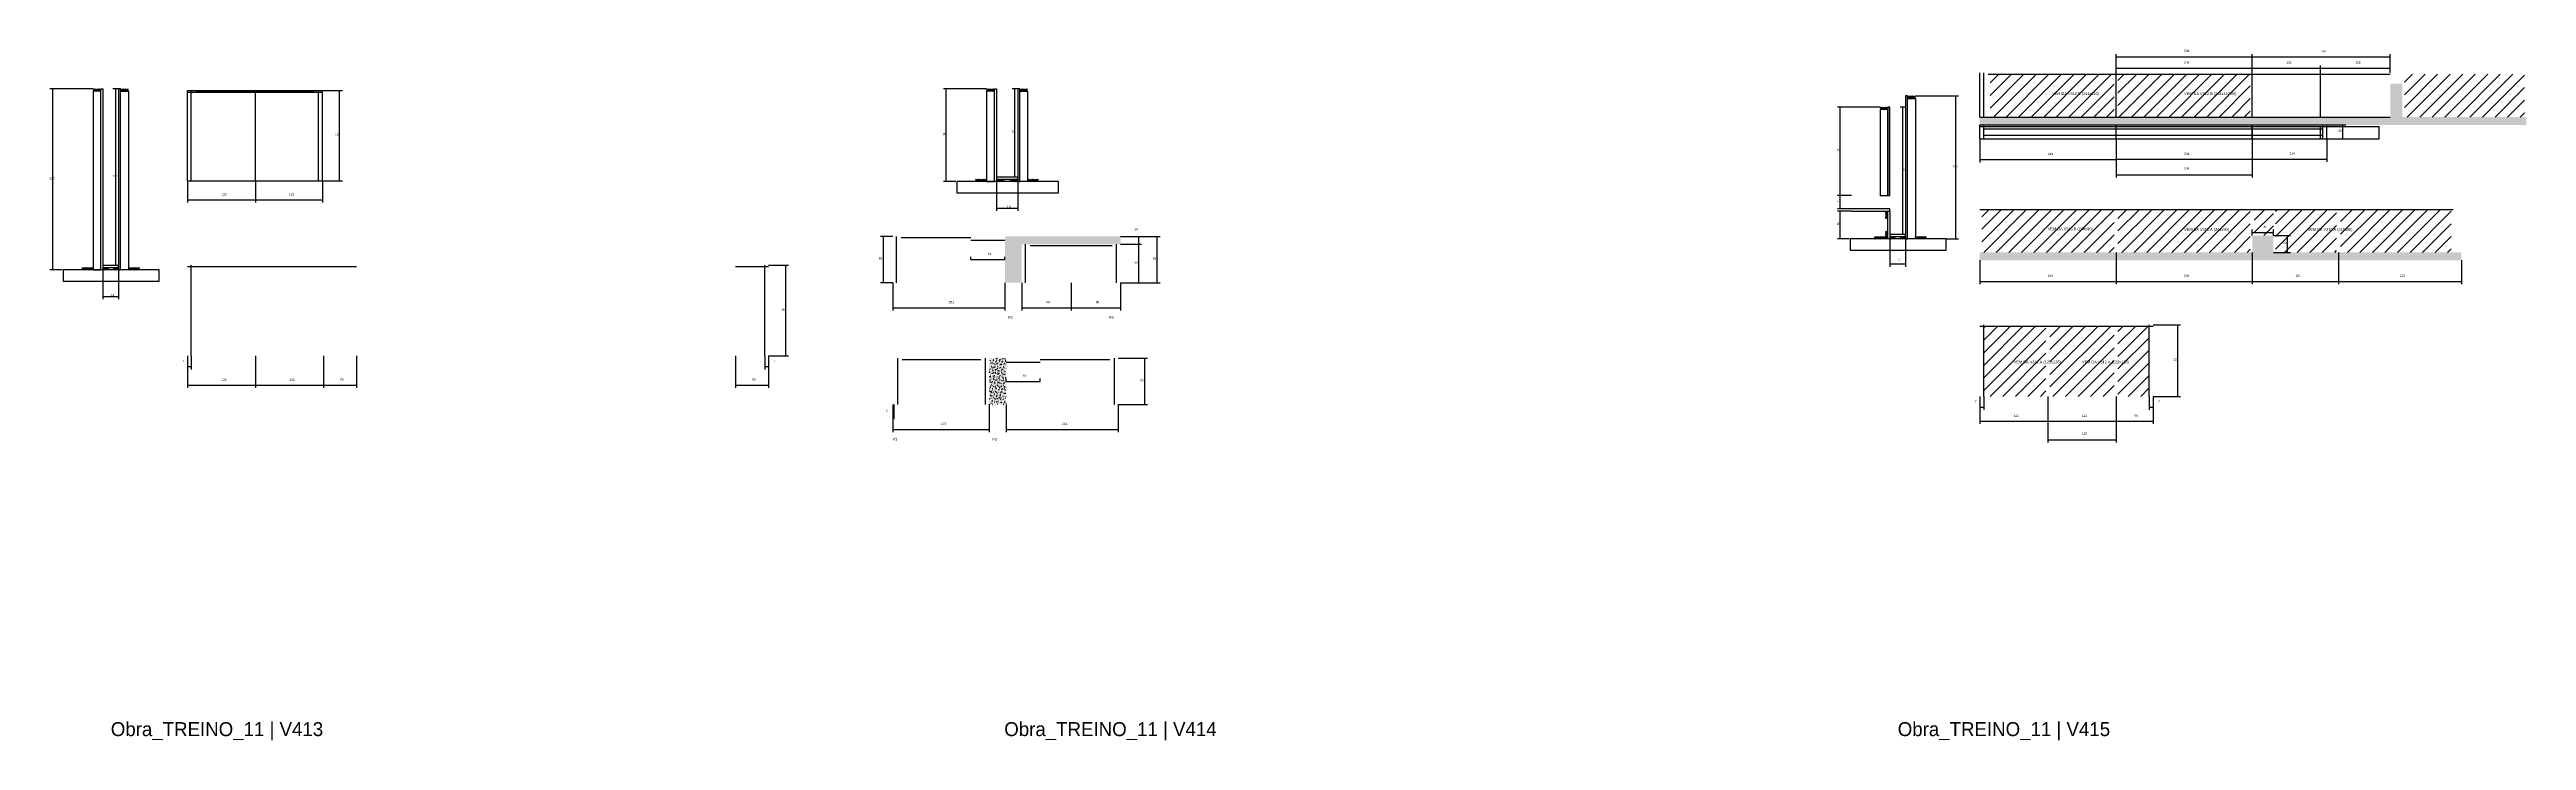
# Model space of a CAD drawing. Header units: metres. Extents: x -2848 to 22762, y -49062 to 1016.
# Drawn here: x 14290 to 18726, y -45218 to -43982 of the extents above; entities that cross this region are included whole.
import ezdxf

# ---------------------------------------------------------------- set-up
doc = ezdxf.new("R2010")
doc.units = ezdxf.units.M
for name, color, linetype in [('COTA', 4, 'Continuous'), ('Hachura', 253, 'Continuous'), ('LABEL_ID', 3, 'Continuous'), ('Madeira', 126, 'Continuous'), ('NOMENCLATURA', 7, 'Continuous'), ('Painéis', 200, 'Continuous'), ('SARR_2.2x10', 40, 'Continuous'), ('SARR_2.2x7', 40, 'Continuous'), ('SARR_3.5x7', 81, 'Continuous'), ('Texto Seção', 7, 'Continuous')]:
    doc.layers.add(name, color=color, linetype=linetype)

msp = doc.modelspace()

# ---------------------------------------------------------------- hatches: boundary and pattern name
at = {"layer": 'COTA'}
h = msp.add_hatch(dxfattribs=at)
h.set_pattern_fill('AR-CONC', scale=0.03)
h.paths.add_polyline_path([(18503.9, -44042.4), (18481.9, -44042.4), (18481.9, -44102.4), (17746.9, -44102.4), (17746.9, -44116.4), (18368.4, -44116.4), (18725.9, -44116.4), (18725.9, -44102.4), (18503.9, -44102.4)])
h = msp.add_hatch(dxfattribs=at)
h.set_pattern_fill('AR-CONC', scale=0.03)
h.paths.add_polyline_path([(16001.2, -44398.8), (16031.2, -44398.8), (16031.2, -44329.8), (16208.2, -44329.8), (16208.2, -44315.8), (16001.2, -44315.8)])
h = msp.add_hatch(dxfattribs=at)
h.set_pattern_fill('AR-CONC', scale=0.03)
h.paths.add_polyline_path([(18234.9, -44344.4), (17746.9, -44344.4), (17746.9, -44358.4), (18609.4, -44358.4), (18609.4, -44344.4), (18272.9, -44344.4), (18272.9, -44314.4), (18234.9, -44314.4)])
h = msp.add_hatch(dxfattribs=at)
h.set_pattern_fill('AR-CONC', scale=0.03)
h.paths.add_polyline_path([(16003.2, -44533.7), (15973.2, -44533.7), (15973.2, -44616.7), (16003.2, -44616.7)])
at = {"layer": 'Hachura'}
h = msp.add_hatch(dxfattribs=at)
h.set_pattern_fill('ANSI31', scale=5)
h.paths.add_polyline_path([(17987.4, -44025.6), (17765.4, -44025.6), (17765.4, -44102.4), (17987.4, -44102.4)])
h = msp.add_hatch(dxfattribs=at)
h.set_pattern_fill('ANSI31', scale=5)
h.paths.add_polyline_path([(17994.4, -44025.6), (17994.4, -44102.4), (18231.4, -44102.4), (18231.4, -44025.6)])
h = msp.add_hatch(dxfattribs=at)
h.set_pattern_fill('ANSI31', scale=5)
h.paths.add_polyline_path([(18507.4, -44025.6), (18507.4, -44102.4), (18722.4, -44102.4), (18722.4, -44025.6)])
h = msp.add_hatch(dxfattribs=at)
h.set_pattern_fill('ANSI31', scale=5)
h.paths.add_polyline_path([(17987.4, -44344.4), (17987.4, -44267.6), (17750.4, -44267.6), (17750.4, -44344.4)])
h = msp.add_hatch(dxfattribs=at)
h.set_pattern_fill('ANSI31', scale=5)
h.paths.add_polyline_path([(18231.4, -44267.6), (17994.4, -44267.6), (17994.4, -44344.4), (18231.4, -44344.4)])
h = msp.add_hatch(dxfattribs=at)
h.set_pattern_fill('ANSI31', scale=5)
h.paths.add_polyline_path([(18238.4, -44267.6), (18238.4, -44314.4), (18272.9, -44314.4), (18272.9, -44267.6)])
h = msp.add_hatch(dxfattribs=at)
h.set_pattern_fill('ANSI31', scale=5)
h.paths.add_polyline_path([(18385.9, -44344.4), (18385.9, -44267.6), (18276.4, -44267.6), (18276.4, -44344.4)])
h = msp.add_hatch(dxfattribs=at)
h.set_pattern_fill('ANSI31', scale=5)
h.paths.add_polyline_path([(18590.9, -44344.4), (18590.9, -44267.6), (18392.9, -44267.6), (18392.9, -44344.4)])
h = msp.add_hatch(dxfattribs=at)
h.set_pattern_fill('ANSI31', scale=5)
h.paths.add_polyline_path([(17753.9, -44476.3), (17753.9, -44602.1), (17865.4, -44602.1), (17865.4, -44476.3)])
h = msp.add_hatch(dxfattribs=at)
h.set_pattern_fill('ANSI31', scale=5)
h.paths.add_polyline_path([(17872.4, -44602.1), (17987.4, -44602.1), (17987.4, -44476.3), (17872.4, -44476.3)])
h = msp.add_hatch(dxfattribs=at)
h.set_pattern_fill('ANSI31', scale=5)
h.paths.add_polyline_path([(17994.4, -44602.1), (18050.4, -44602.1), (18050.4, -44476.3), (17994.4, -44476.3)])
at = {"layer": 'SARR_2.2x10'}
h = msp.add_hatch(dxfattribs=at)
h.set_pattern_fill('ANSI31', scale=0.5)
h.paths.add_polyline_path([(15948.4, -44213.3), (15948.4, -44217.7), (15968.4, -44217.7), (15968.4, -44213.3)])
h = msp.add_hatch(dxfattribs=at)
h.set_pattern_fill('ANSI31', scale=0.5)
h.paths.add_polyline_path([(16041.6, -44213.3), (16041.6, -44217.7), (16061.6, -44217.7), (16061.6, -44213.3)])
h = msp.add_hatch(dxfattribs=at)
h.set_pattern_fill('ANSI31', scale=0.5)
h.paths.add_polyline_path([(17558, -44316), (17558, -44320.4), (17578, -44320.4), (17578, -44316)])
h = msp.add_hatch(dxfattribs=at)
h.set_pattern_fill('ANSI31', scale=0.5)
h.paths.add_polyline_path([(17631.6, -44316), (17631.6, -44320.4), (17651.6, -44320.4), (17651.6, -44316)])
h = msp.add_hatch(dxfattribs=at)
h.set_pattern_fill('ANSI31', scale=0.5)
h.paths.add_polyline_path([(14348.4, -44371.3), (14348.4, -44375.7), (14368.4, -44375.7), (14368.4, -44371.3)])
h = msp.add_hatch(dxfattribs=at)
h.set_pattern_fill('ANSI31', scale=0.5)
h.paths.add_polyline_path([(14431.6, -44371.3), (14431.6, -44375.7), (14451.6, -44375.7), (14451.6, -44371.3)])
at = {"layer": 'SARR_2.2x7'}
h = msp.add_hatch(dxfattribs=at)
h.set_pattern_fill('ANSI31', scale=0.5)
h.paths.add_polyline_path([(14382.4, -44051.7), (14382.4, -44056.1), (14368.4, -44056.1), (14368.4, -44051.7)])
h = msp.add_hatch(dxfattribs=at)
h.set_pattern_fill('ANSI31', scale=0.5)
h.paths.add_polyline_path([(14417.6, -44051.7), (14417.6, -44056.1), (14431.6, -44056.1), (14431.6, -44051.7)])
h = msp.add_hatch(dxfattribs=at)
h.set_pattern_fill('ANSI31', scale=0.5)
h.paths.add_polyline_path([(15982.4, -44051.7), (15982.4, -44056.1), (15968.4, -44056.1), (15968.4, -44051.7)])
h = msp.add_hatch(dxfattribs=at)
h.set_pattern_fill('ANSI31', scale=0.5)
h.paths.add_polyline_path([(16027.6, -44051.7), (16027.6, -44056.1), (16041.6, -44056.1), (16041.6, -44051.7)])
h = msp.add_hatch(dxfattribs=at)
h.set_pattern_fill('ANSI31', scale=0.5)
h.paths.add_polyline_path([(17582.4, -44084.4), (17582.4, -44088.8), (17568.4, -44088.8), (17568.4, -44084.4)])
h = msp.add_hatch(dxfattribs=at)
h.set_pattern_fill('ANSI31', scale=0.5)
h.paths.add_polyline_path([(17617.6, -44064.4), (17617.6, -44068.8), (17631.6, -44068.8), (17631.6, -44064.4)])
h = msp.add_hatch(dxfattribs=at)
h.set_pattern_fill('ANSI31', scale=0.5)
h.paths.add_polyline_path([(16000, -44217.7), (16000, -44213.3), (16000, -44213.3), (15986, -44213.3), (15986, -44213.3), (15986, -44217.7), (15986, -44217.7), (16000, -44217.7)])
h = msp.add_hatch(dxfattribs=at)
h.set_pattern_fill('ANSI31', scale=0.5)
h.paths.add_polyline_path([(16010, -44213.3), (16010, -44217.7), (16010, -44217.7), (16024, -44217.7), (16024, -44217.7), (16024, -44213.3), (16024, -44213.3), (16010, -44213.3)])
h = msp.add_hatch(dxfattribs=at)
h.set_pattern_fill('ANSI31', scale=0.5)
h.paths.add_polyline_path([(17582.4, -44284.4), (17578, -44284.4), (17578, -44270.4), (17582.4, -44270.4)])
h = msp.add_hatch(dxfattribs=at)
h.set_pattern_fill('ANSI31', scale=0.5)
h.paths.add_polyline_path([(17582.4, -44320.4), (17578, -44320.4), (17578, -44306.4), (17582.4, -44306.4)])
h = msp.add_hatch(dxfattribs=at)
h.set_pattern_fill('ANSI31', scale=0.5)
h.paths.add_polyline_path([(17596, -44320.4), (17596, -44316), (17596, -44316), (17586, -44316), (17586, -44316), (17586, -44320.4), (17586, -44320.4), (17596, -44320.4)])
h = msp.add_hatch(dxfattribs=at)
h.set_pattern_fill('ANSI31', scale=0.5)
h.paths.add_polyline_path([(17604, -44320.4), (17604, -44316), (17604, -44316), (17614, -44316), (17614, -44316), (17614, -44320.4), (17614, -44320.4), (17604, -44320.4)])
h = msp.add_hatch(dxfattribs=at)
h.set_pattern_fill('ANSI31', scale=0.5)
h.paths.add_polyline_path([(14396, -44375.7), (14396, -44371.3), (14396, -44371.3), (14386, -44371.3), (14386, -44371.3), (14386, -44375.7), (14386, -44375.7), (14396, -44375.7)])
h = msp.add_hatch(dxfattribs=at)
h.set_pattern_fill('ANSI31', scale=0.5)
h.paths.add_polyline_path([(14404, -44371.3), (14404, -44375.7), (14404, -44375.7), (14414, -44375.7), (14414, -44375.7), (14414, -44371.3), (14414, -44371.3), (14404, -44371.3)])

# ---------------------------------------------------------------- linework, layer by layer
at = {"layer": 'COTA'}
for p, q in [((17990.9, -44023.4), (17990.9, -43989.8)), ((17990.9, -43994.8), (18234.9, -43994.8)), ((18234.9, -44023.4), (18234.9, -43989.8)), ((18234.9, -44023.4), (18234.9, -43989.8)), ((18234.9, -43994.8), (18481.9, -43994.8)), ((18481.9, -44023.4), (18481.9, -43989.8)), ((17990.9, -44023.4), (17990.9, -44009.8)), ((17990.9, -44014.8), (18234.9, -44014.8)), ((18234.9, -44023.4), (18234.9, -44009.8)), ((18234.9, -44023.4), (18234.9, -44009.8)), ((18234.9, -44014.8), (18356.9, -44014.8)), ((18356.9, -44023.4), (18356.9, -44009.8)), ((18356.9, -44023.4), (18356.9, -44009.8)), ((18356.9, -44014.8), (18481.9, -44014.8)), ((18481.9, -44023.4), (18481.9, -44009.8)), ((14368.4, -44051.7), (14291, -44051.7)), ((14296, -44375.7), (14296, -44051.7)), ((14414, -44051.7), (14403.9, -44051.7)), ((14408.9, -44367.7), (14408.9, -44051.7)), ((14779.1, -44054.5), (14814.8, -44054.5)), ((14809.8, -44216.5), (14809.8, -44054.5)), ((15968.4, -44051.7), (15891.1, -44051.7)), ((15896.1, -44217.7), (15896.1, -44051.7)), ((16024, -44051.7), (16014, -44051.7)), ((16019, -44209.7), (16019, -44051.7)), ((17568.4, -44084.4), (17491.9, -44084.4)), ((17496.9, -44242.4), (17496.9, -44084.4)), ((17614, -44084.4), (17604.1, -44084.4)), ((17609.1, -44312.4), (17609.1, -44084.4)), ((17631.6, -44064.4), (17708.9, -44064.4)), ((17703.9, -44320.4), (17703.9, -44064.4)), ((18368.4, -44116.4), (18402.2, -44116.4)), ((18397.2, -44141.4), (18397.2, -44116.4)), ((17746.9, -44141.4), (17746.9, -44183.4)), ((17746.9, -44178.4), (17990.9, -44178.4)), ((17990.9, -44141.4), (17990.9, -44182.5)), ((17990.9, -44141.4), (17990.9, -44183.4)), ((17990.9, -44141.4), (17990.9, -44210.6)), ((17990.9, -44177.5), (18234.9, -44177.5)), ((18234.9, -44141.4), (18234.9, -44182.5)), ((18234.9, -44141.4), (18234.9, -44182.5)), ((18234.9, -44141.4), (18234.9, -44210.6)), ((18234.9, -44177.5), (18368.4, -44177.5)), ((18368.4, -44141.4), (18368.4, -44182.5)), ((18368.4, -44141.4), (18402.2, -44141.4)), ((14537.1, -44216.5), (14537.1, -44255.3)), ((14659.1, -44216.5), (14659.1, -44255.3)), ((14659.1, -44216.5), (14659.1, -44255.3)), ((14779.1, -44216.5), (14779.1, -44255.3)), ((14779.1, -44216.5), (14814.8, -44216.5)), ((15913.2, -44217.7), (15891.1, -44217.7)), ((15986, -44217.7), (15986, -44270.1)), ((16024, -44209.7), (16014, -44209.7)), ((16024, -44217.7), (16024, -44270.1)), ((17990.9, -44205.6), (18234.9, -44205.6)), ((14537.1, -44250.3), (14659.1, -44250.3)), ((14659.1, -44250.3), (14779.1, -44250.3)), ((15986, -44265.1), (16024, -44265.1)), ((17517.3, -44242.4), (17491.9, -44242.4)), ((17517.3, -44242.4), (17491.9, -44242.4)), ((17517.3, -44266.4), (17491.9, -44266.4)), ((17496.9, -44266.4), (17496.9, -44242.4)), ((17517.3, -44270.4), (17491.9, -44270.4)), ((17496.9, -44320.4), (17496.9, -44270.4)), ((18234.9, -44314.4), (18234.9, -44303.6)), ((18234.9, -44308.6), (18272.9, -44308.6)), ((18272.9, -44314.4), (18272.9, -44303.6)), ((15800.2, -44315.8), (15778.5, -44315.8)), ((15783.5, -44398.8), (15783.5, -44315.8)), ((15940.2, -44357.3), (15940.2, -44352.3)), ((16001.2, -44357.3), (16001.2, -44352.3)), ((16208.2, -44315.8), (16279, -44315.8)), ((16208.2, -44315.8), (16246, -44315.8)), ((16208.2, -44329.8), (16246, -44329.8)), ((16208.2, -44329.8), (16246, -44329.8)), ((16241, -44329.8), (16241, -44315.8)), ((16241, -44398.8), (16241, -44329.8)), ((16274, -44398.8), (16274, -44315.8)), ((17513.1, -44320.4), (17491.9, -44320.4)), ((17586, -44320.4), (17586, -44370.2)), ((17614, -44312.4), (17604.1, -44312.4)), ((17614, -44320.4), (17614, -44370.2)), ((17686.8, -44320.4), (17708.9, -44320.4)), ((17990.9, -44344.4), (17990.9, -44401.4)), ((17990.9, -44344.4), (17990.9, -44401.4)), ((18234.9, -44344.4), (18234.9, -44401.4)), ((18234.9, -44344.4), (18234.9, -44401.4)), ((18272.9, -44314.4), (18303.2, -44314.4)), ((18272.9, -44344.4), (18303.2, -44344.4)), ((18298.2, -44344.4), (18298.2, -44314.4)), ((18389.4, -44344.4), (18389.4, -44401.4)), ((18389.4, -44344.4), (18389.4, -44401.4)), ((14313.1, -44375.7), (14291, -44375.7)), ((14386, -44375.7), (14386, -44428.1)), ((14414, -44367.7), (14403.9, -44367.7)), ((14414, -44375.7), (14414, -44428.1)), ((15578, -44367.6), (15613.7, -44367.6)), ((15608.7, -44529.6), (15608.7, -44367.6)), ((15800.2, -44398.8), (15778.5, -44398.8)), ((15800.2, -44398.8), (15800.2, -44448.5)), ((15940.2, -44357.3), (16001.2, -44357.3)), ((16001.2, -44398.8), (16001.2, -44448.5)), ((16031.2, -44398.8), (16031.2, -44448.5)), ((16119.7, -44398.8), (16119.7, -44448.5)), ((16119.7, -44398.8), (16119.7, -44448.5)), ((16208.2, -44398.8), (16246, -44398.8)), ((16208.2, -44398.8), (16279, -44398.8)), ((16208.2, -44398.8), (16208.2, -44448.5)), ((17586, -44365.2), (17614, -44365.2)), ((17746.9, -44358.4), (17746.9, -44401.4)), ((17746.9, -44396.4), (17990.9, -44396.4)), ((17990.9, -44396.4), (18234.9, -44396.4)), ((18234.9, -44396.4), (18389.4, -44396.4)), ((18389.4, -44396.4), (18609.4, -44396.4)), ((18609.4, -44358.4), (18609.4, -44401.4)), ((14386, -44423.1), (14414, -44423.1)), ((15800.2, -44443.5), (16001.2, -44443.5)), ((16031.2, -44443.5), (16119.7, -44443.5)), ((16119.7, -44443.5), (16208.2, -44443.5)), ((18057.4, -44474.1), (18106.6, -44474.1)), ((18101.6, -44602.1), (18101.6, -44474.1)), ((14537.1, -44529.6), (14537.1, -44587)), ((14537.1, -44529.6), (14537.1, -44553.8)), ((14544.1, -44529.6), (14544.1, -44553.8)), ((14659.1, -44529.6), (14659.1, -44587)), ((14659.1, -44529.6), (14659.1, -44587)), ((14781.1, -44529.6), (14781.1, -44587)), ((14781.1, -44529.6), (14781.1, -44587)), ((14840.1, -44529.6), (14840.1, -44587)), ((15519, -44529.6), (15519, -44587)), ((15571, -44529.6), (15571, -44553.8)), ((15578, -44529.6), (15613.7, -44529.6)), ((15578, -44529.6), (15578, -44587)), ((15578, -44529.6), (15578, -44553.8)), ((14537.1, -44548.8), (14544.1, -44548.8)), ((15571, -44548.8), (15578, -44548.8)), ((16003.2, -44575.2), (16003.2, -44570.2)), ((16003.2, -44575.2), (16064.2, -44575.2)), ((16064.2, -44575.2), (16064.2, -44570.2)), ((16204.2, -44533.7), (16256.7, -44533.7)), ((16251.7, -44616.7), (16251.7, -44533.7)), ((14537.1, -44582), (14659.1, -44582)), ((14659.1, -44582), (14781.1, -44582)), ((14781.1, -44582), (14840.1, -44582)), ((15519, -44582), (15578, -44582)), ((15800.2, -44616.7), (15800.2, -44666.4)), ((15800.2, -44616.7), (15800.2, -44642.9)), ((15802.2, -44616.7), (15802.2, -44642.9)), ((15973.2, -44616.7), (15973.2, -44666.4)), ((16003.2, -44616.7), (16003.2, -44666.4)), ((16204.2, -44616.7), (16204.2, -44666.4)), ((16204.2, -44616.7), (16256.7, -44616.7)), ((17746.9, -44602.1), (17746.9, -44651.3)), ((17746.9, -44602.1), (17746.9, -44626.3)), ((17746.9, -44621.3), (17753.9, -44621.3)), ((17753.9, -44602.1), (17753.9, -44626.3)), ((17868.9, -44602.1), (17868.9, -44651.3)), ((17868.9, -44602.1), (17868.9, -44651.3)), ((17868.9, -44602.1), (17868.9, -44684.7)), ((17990.9, -44602.1), (17990.9, -44651.3)), ((17990.9, -44602.1), (17990.9, -44651.3)), ((17990.9, -44602.1), (17990.9, -44684.7)), ((18050.4, -44602.1), (18050.4, -44626.3)), ((18050.4, -44621.3), (18057.4, -44621.3)), ((18057.4, -44602.1), (18106.6, -44602.1)), ((18057.4, -44602.1), (18057.4, -44651.3)), ((18057.4, -44602.1), (18057.4, -44626.3)), ((15800.2, -44637.9), (15802.2, -44637.9)), ((15800.2, -44661.4), (15973.2, -44661.4)), ((16003.2, -44661.4), (16204.2, -44661.4)), ((17746.9, -44646.3), (17868.9, -44646.3)), ((17868.9, -44646.3), (17990.9, -44646.3)), ((17990.9, -44646.3), (18057.4, -44646.3)), ((17868.9, -44679.7), (17990.9, -44679.7))]:
    msp.add_line(p, q, dxfattribs=at)
at = {"layer": 'Madeira'}
for points in [[(15915, -44237.7), (16096.9, -44237.7), (16096.9, -44217.7), (15915, -44217.7)], [(17514.9, -44340.4), (17686.8, -44340.4), (17686.8, -44320.4), (17514.9, -44320.4)], [(14314.9, -44395.7), (14486.8, -44395.7), (14486.8, -44375.7), (14314.9, -44375.7)]]:
    msp.add_lwpolyline(points, close=True, dxfattribs=at)
at = {"layer": 'Painéis'}
for p, q in [((17746.9, -44102.4), (17746.9, -44023.4)), ((17990.9, -44102.4), (17990.9, -44023.4)), ((18234.9, -44102.4), (18234.9, -44023.4)), ((18356.9, -44102.4), (18356.9, -44023.4)), ((14537.1, -44054.5), (14779.1, -44054.5)), ((14537.1, -44216.5), (14537.1, -44054.5)), ((14537.1, -44057.5), (14659.1, -44057.5)), ((14537.1, -44216.5), (14537.1, -44057.5)), ((14659.1, -44216.5), (14659.1, -44054.5)), ((14659.1, -44216.5), (14659.1, -44057.5)), ((14659.1, -44057.5), (14779.1, -44057.5)), ((14659.1, -44216.5), (14659.1, -44057.5)), ((14779.1, -44216.5), (14779.1, -44054.5)), ((14779.1, -44216.5), (14779.1, -44057.5)), ((17746.9, -44102.4), (18481.9, -44102.4)), ((17746.9, -44116.4), (18368.4, -44116.4)), ((17746.9, -44141.4), (17746.9, -44116.4)), ((17746.9, -44119.4), (17991.3, -44119.4)), ((17746.9, -44141.4), (17746.9, -44119.4)), ((17990.9, -44141.4), (17990.9, -44116.4)), ((17991.3, -44141.4), (17991.3, -44119.4)), ((17991.3, -44119.4), (18235.3, -44119.4)), ((17991.3, -44141.4), (17991.3, -44119.4)), ((18234.9, -44141.4), (18234.9, -44116.4)), ((18235.3, -44141.4), (18235.3, -44119.4)), ((18235.3, -44119.4), (18357.3, -44119.4)), ((18235.3, -44141.4), (18235.3, -44119.4)), ((18357.3, -44141.4), (18357.3, -44119.4)), ((18357.3, -44119.4), (18462.4, -44119.4)), ((18357.3, -44141.4), (18357.3, -44119.4)), ((18368.4, -44141.4), (18368.4, -44116.4)), ((18462.4, -44141.4), (18462.4, -44119.4)), ((17746.9, -44141.4), (18368.4, -44141.4)), ((17746.9, -44141.4), (17991.3, -44141.4)), ((17991.3, -44141.4), (18235.3, -44141.4)), ((18235.3, -44141.4), (18357.3, -44141.4)), ((18357.3, -44141.4), (18462.4, -44141.4)), ((14537.1, -44216.5), (14779.1, -44216.5)), ((14537.1, -44216.5), (14659.1, -44216.5)), ((14659.1, -44216.5), (14779.1, -44216.5))]:
    msp.add_line(p, q, dxfattribs=at)
for points in [[(14382.4, -44375.7), (14382.4, -44051.7), (14386, -44051.7), (14386, -44375.7)], [(14417.6, -44375.7), (14417.6, -44051.7), (14414, -44051.7), (14414, -44375.7)], [(15982.4, -44217.7), (15982.4, -44051.7), (15986, -44051.7), (15986, -44217.7)], [(16027.6, -44217.7), (16027.6, -44051.7), (16024, -44051.7), (16024, -44217.7)], [(17582.4, -44242.4), (17586, -44242.4), (17586, -44084.4), (17582.4, -44084.4)], [(17617.6, -44320.4), (17617.6, -44064.4), (17614, -44064.4), (17614, -44320.4)], [(16024, -44209.7), (15986, -44209.7), (15986, -44213.3), (16024, -44213.3)], [(17582.4, -44320.4), (17582.4, -44270.4), (17586, -44270.4), (17586, -44320.4)], [(17614, -44312.4), (17586, -44312.4), (17586, -44316), (17614, -44316)], [(14414, -44367.7), (14386, -44367.7), (14386, -44371.3), (14414, -44371.3)]]:
    msp.add_lwpolyline(points, close=True, dxfattribs=at)
msp.add_lwpolyline([(17517.3, -44270.4), (17586, -44270.4), (17586, -44266.4), (17517.3, -44266.4)], dxfattribs=at)
at = {"layer": 'SARR_2.2x7'}
for p, q in [((17753.9, -44102.4), (17753.9, -44023.4)), ((17761.9, -44025.6), (17990.9, -44025.6)), ((17990.9, -44025.6), (18234.9, -44025.6)), ((18234.9, -44025.6), (18481.9, -44025.6)), ((14544.1, -44216.5), (14544.1, -44054.5)), ((14552.1, -44056.7), (14659.1, -44056.7)), ((14659.1, -44056.7), (14764.1, -44056.7)), ((14772.1, -44216.5), (14772.1, -44054.5)), ((17753.9, -44141.4), (17753.9, -44116.4)), ((17753.9, -44123.4), (17990.9, -44123.4)), ((17990.9, -44123.4), (18234.9, -44123.4)), ((18234.9, -44123.4), (18361.4, -44123.4)), ((18361.4, -44141.4), (18361.4, -44116.4)), ((17753.9, -44134.4), (17990.9, -44134.4)), ((17990.9, -44134.4), (18234.9, -44134.4)), ((18234.9, -44134.4), (18361.4, -44134.4)), ((17746.9, -44267.6), (17990.9, -44267.6)), ((17990.9, -44267.6), (18234.9, -44267.6)), ((18234.9, -44267.6), (18389.4, -44267.6)), ((18389.4, -44267.6), (18594.4, -44267.6)), ((15807.2, -44398.8), (15807.2, -44315.8)), ((15815.2, -44318), (15940.2, -44318)), ((15940.2, -44322.8), (16001.2, -44322.8)), ((16038.2, -44398.8), (16038.2, -44329.8)), ((16046.2, -44332), (16119.7, -44332)), ((16119.7, -44332), (16193.2, -44332)), ((16201.2, -44398.8), (16201.2, -44329.8)), ((14537.1, -44369.8), (14659.1, -44369.8)), ((14544.1, -44529.6), (14544.1, -44367.6)), ((14659.1, -44369.8), (14781.1, -44369.8)), ((14781.1, -44369.8), (14840.1, -44369.8)), ((15519, -44369.8), (15578, -44369.8)), ((15571, -44529.6), (15571, -44367.6)), ((17746.9, -44476.3), (17868.9, -44476.3)), ((17753.9, -44602.1), (17753.9, -44474.1)), ((17868.9, -44476.3), (17990.9, -44476.3)), ((17990.9, -44476.3), (18057.4, -44476.3)), ((18050.4, -44602.1), (18050.4, -44474.1)), ((15809.2, -44616.7), (15809.2, -44533.7)), ((15817.2, -44535.9), (15958.2, -44535.9)), ((15966.2, -44616.7), (15966.2, -44533.7)), ((16003.2, -44540.7), (16064.2, -44540.7)), ((16064.2, -44535.9), (16189.2, -44535.9)), ((16197.2, -44616.7), (16197.2, -44533.7))]:
    msp.add_line(p, q, dxfattribs=at)
at = {"layer": 'SARR_3.5x7'}
for points in [[(14382.4, -44056.1), (14368.4, -44056.1), (14368.4, -44375.7), (14382.4, -44375.7)], [(14417.6, -44056.1), (14431.6, -44056.1), (14431.6, -44375.7), (14417.6, -44375.7)], [(15982.4, -44056.1), (15968.4, -44056.1), (15968.4, -44217.7), (15982.4, -44217.7)], [(16027.6, -44056.1), (16041.6, -44056.1), (16041.6, -44217.7), (16027.6, -44217.7)], [(17582.4, -44088.8), (17568.4, -44088.8), (17568.4, -44242.4), (17582.4, -44242.4)], [(17617.6, -44068.8), (17631.6, -44068.8), (17631.6, -44320.4), (17617.6, -44320.4)]]:
    msp.add_lwpolyline(points, close=True, dxfattribs=at)

# ---------------------------------------------------------------- texts
at = {"layer": 'COTA'}
for s, p in [('244', (18112.9, -43985.6)), ('247', (18358.4, -43986.7)), ('244', (18112.9, -44006.7)), ('122', (18295.9, -44006.7)), ('125', (18419.4, -44006.7)), ('162', (14801.7, -44135.5)), ('83', (15889.9, -44134.7)), ('79', (16012.9, -44130.7)), ('25', (18389.1, -44128.9)), ('79', (17490.8, -44163.4)), ('244', (17868.9, -44170.3)), ('244', (18112.9, -44169.9)), ('134', (18301.6, -44169.3)), ('162', (14289.9, -44213.7)), ('158', (14402.7, -44209.7)), ('114', (17603, -44198.4)), ('128', (17697.8, -44192.4)), ('244', (18112.9, -44196.4)), ('122', (14598.1, -44242.8)), ('120', (14719.1, -44242.7)), ('19', (16005, -44265.1)), ('12', (17490.8, -44254.4)), ('14', (16232.9, -44304.7)), ('25', (17490.8, -44295.4)), ('38', (18253.9, -44300.4)), ('83', (15775.2, -44357.3)), ('61', (15970.7, -44349.2)), ('83', (16265.8, -44357.3)), ('14', (17600, -44359.1)), ('30', (18289.9, -44329.4)), ('69', (16232.9, -44364.3)), ('244', (17868.9, -44388.3)), ('244', (18112.9, -44388.3)), ('154', (18312.1, -44388.2)), ('220', (18499.4, -44388.3)), ('14', (14400, -44423.1)), ('162', (15600.6, -44448.6)), ('201', (15900.7, -44435.4)), ('88', (16075.4, -44435.3)), ('88', (16163.9, -44435.3)), ('7', (14528.2, -44540.7)), ('122', (14598.1, -44574.4)), ('122', (14720.1, -44574.4)), ('59', (14810.6, -44573.8)), ('59', (15548.5, -44573.8)), ('7', (15586.8, -44540.7)), ('61', (16033.7, -44567.1)), ('83', (16243.5, -44575.2)), ('128', (18093.5, -44538.1)), ('7', (17738, -44613.2)), ('7', (18066.3, -44613.2)), ('2', (15788.1, -44629.9)), ('173', (15886.7, -44653.1)), ('201', (16103.7, -44653.3)), ('122', (17807.9, -44638.7)), ('122', (17929.9, -44638.7)), ('66', (18024.1, -44638.2)), ('122', (17929.9, -44670.5))]:
    msp.add_text(s, height=4, dxfattribs=at).set_placement(p)
at = {"layer": 'LABEL_ID'}
for s, p in [('Obra_TREINO_11 | V413', (14400, -45210)), ('Obra_TREINO_11 | V414', (16000, -45210)), ('Obra_TREINO_11 | V415', (17600, -45210))]:
    msp.add_text(s, height=25, dxfattribs=at).set_placement(p)
at = {"layer": 'NOMENCLATURA'}
for s, p in [('P2', (16006.5, -44463.4)), ('P3', (16187.3, -44463.4)), ('P3', (15800, -44681.3)), ('P2', (15978.5, -44681.3))]:
    msp.add_text(s, height=5, dxfattribs=at).set_placement(p)
at = {"layer": 'Texto Seção'}
for s, p in [('VEM DA V312.B^J(244x110)', (17876.4, -44062.9)), ('VEM DA V312.B^J(244x110/90)', (18112.9, -44062.9)), ('VEM DA V315.B^J(244x90)', (17868.9, -44304.9)), ('VEM DA V315.A^J(244x90)', (18112.9, -44306)), ('VEM DA V315.A^J(215x90)', (18334.1, -44306)), ('VEM DA V312.A^J(122x128)', (17807.9, -44543.1)), ('VEM DA V312.A^J(122x128)', (17929.9, -44543.1))]:
    msp.add_text(s, height=5, dxfattribs=at).set_placement(p)

doc.saveas('drawing.dxf')
